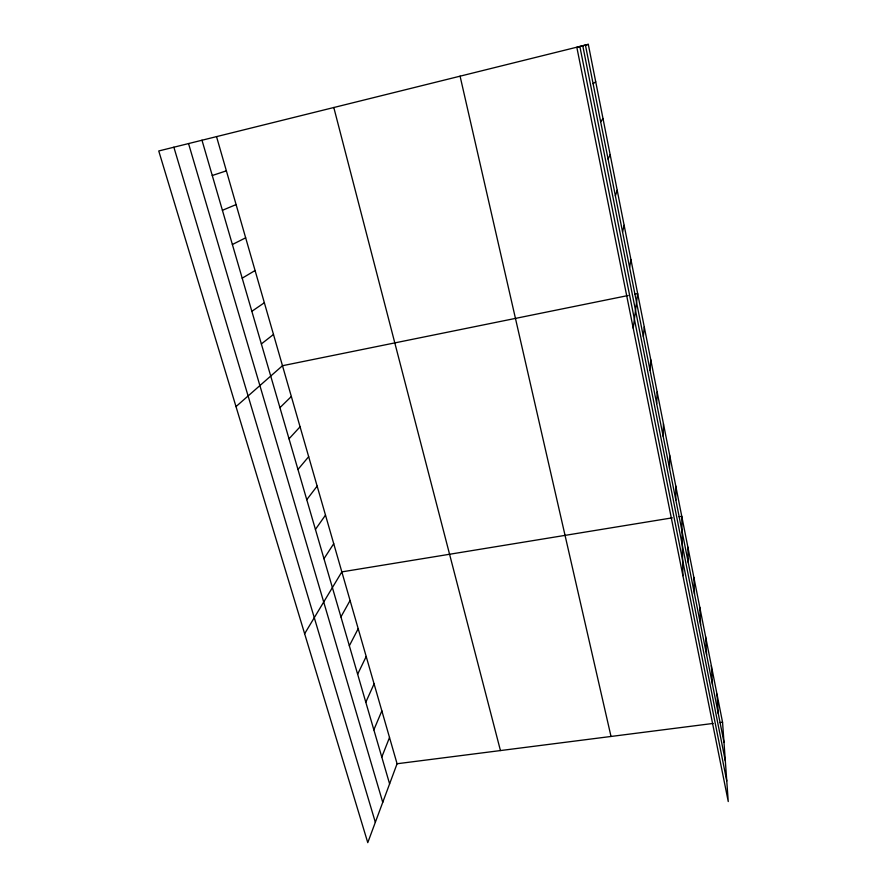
<?xml version="1.0" encoding="UTF-8"?>
<svg xmlns="http://www.w3.org/2000/svg" width="887" height="887" viewBox="0 0 887 887"><rect width="100%" height="100%" fill="white"/><g stroke="black" fill="none" stroke-linecap="round" stroke-linejoin="round"><path stroke-width="1.33" d="M669.563 468.48L669.652 455.12M663.177 436.315L663.454 423.82M656.679 403.618L657.156 392.032M650.082 370.4L650.759 359.734M643.363 336.628L644.261 326.926M633.229 328.257L637.664 293.586L634.959 294.14M629.615 267.397L630.945 259.714M622.552 231.917L624.138 225.287M615.39 195.816L617.197 190.284M216.506 136.543L397.077 763.751L367.772 842.65L158.751 150.967L588.303 44.35L722.55 722.24L728.249 801.549L576.827 47.299L588.303 44.35M381.787 757.066L389.515 737.507M373.848 729.846L381.853 710.886M365.799 702.238L374.081 683.877M608.094 159.106L610.156 154.715M357.638 674.22L366.198 656.491M349.345 645.769L358.193 628.695M340.93 616.908L350.077 600.499M304.64 633.717L341.839 571.882L672.335 517.831M323.966 558.721L333.723 543.709M315.428 529.417L325.496 515.114M600.665 121.752L602.994 118.536M306.758 499.669L317.147 486.109M297.954 469.467L308.676 456.672M289.018 438.81L300.072 426.802M279.937 407.665L291.346 396.489M235.997 406.601L282.487 365.71L628.207 295.504M261.366 343.934L273.484 334.466M593.115 83.755L595.709 81.759M251.853 311.315L264.359 302.744M242.195 278.174L255.079 270.524M232.383 244.513L245.666 237.816M222.415 210.297L236.097 204.587M212.27 175.515L226.385 170.836M679.065 516.733L681.759 516.289L682.901 575.696M397.077 763.751L713.126 723.437M719.856 722.583L722.55 722.24M173.863 147.198L375.345 822.282M188.532 143.528L382.752 802.325M201.97 140.179L389.604 783.875M333.789 107.46L500.445 750.568M460.076 76.149L611.021 736.465M579.854 46.523L726.775 780.981M585.431 45.093L723.992 742.375M582.77 45.769L725.322 760.891M716.984 694.144L718.282 713.614M711.33 665.616L712.472 684.409M705.597 636.655L706.584 654.75M699.776 607.262L700.597 624.614M693.867 577.404L694.51 594.013M687.857 547.091L688.334 562.912M675.75 485.943L675.861 500.146"/></g></svg>
